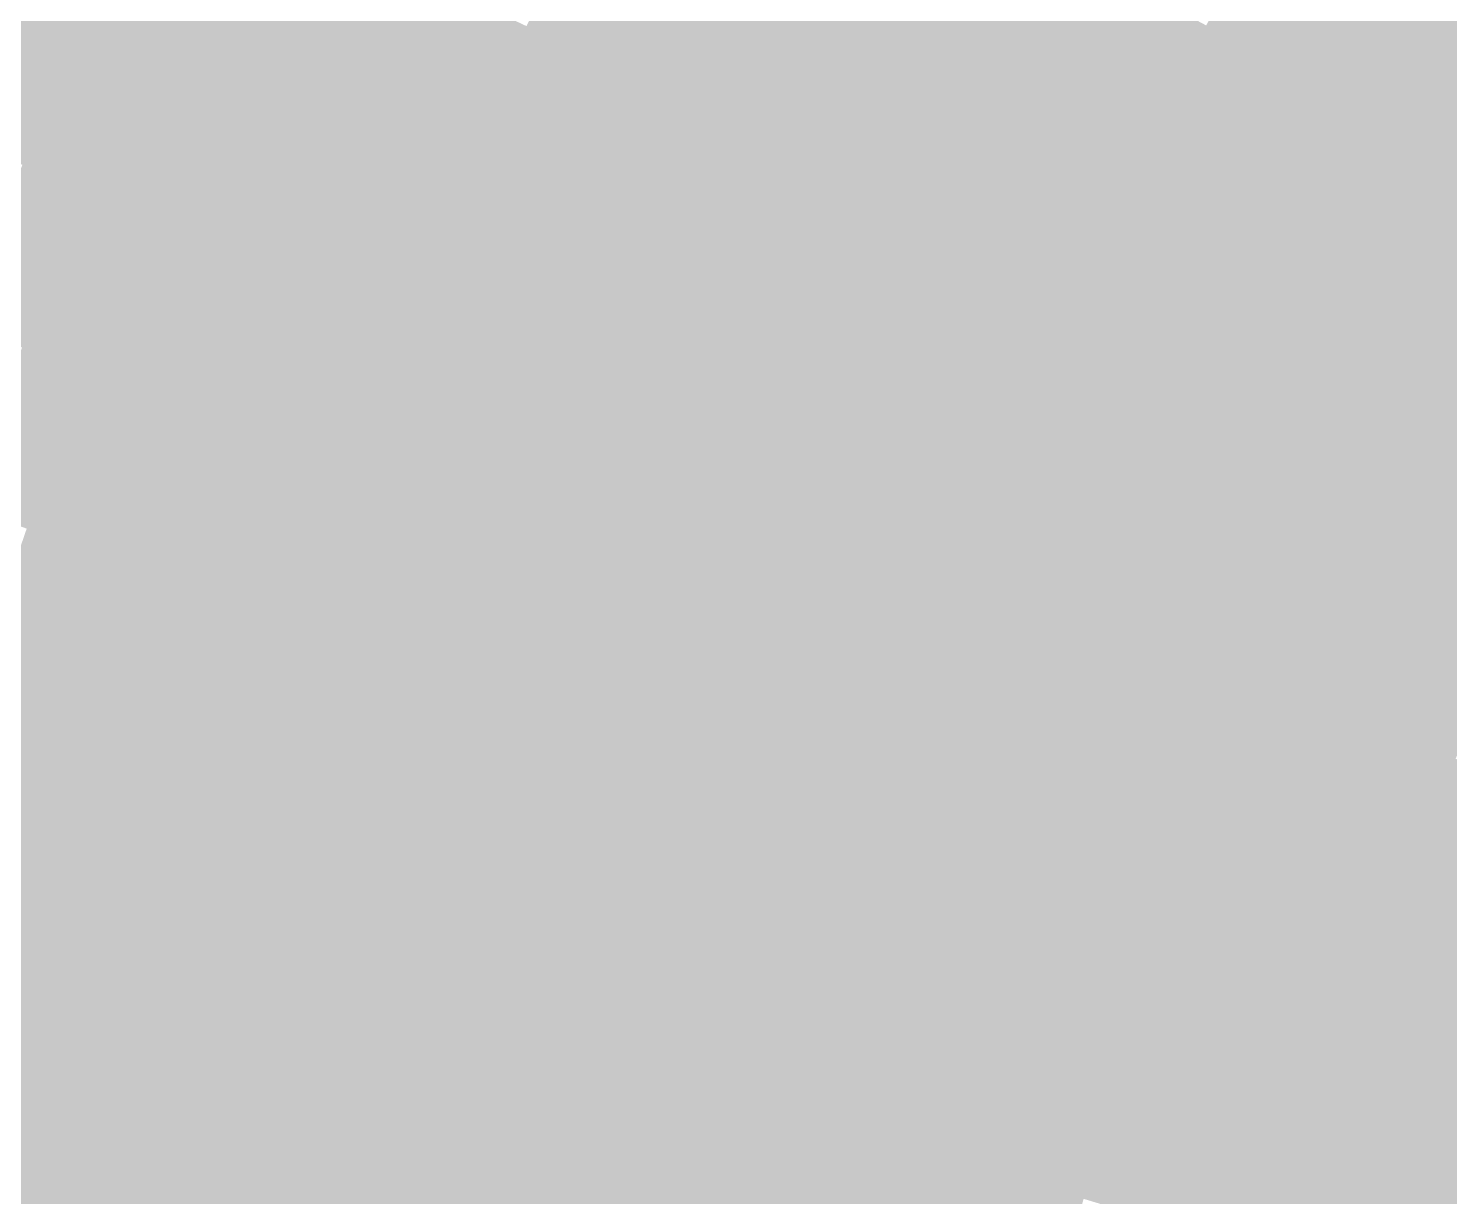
# Model space of a CAD drawing. Header units: inches. Extents: x -266 to 784, y -170 to 213.
# Drawn here: x -95.07 to -74, y 24.13 to 41.44 of the extents above; entities that cross this region are included whole.
import ezdxf

# ---------------------------------------------------------------- set-up
doc = ezdxf.new("R2010")
doc.units = ezdxf.units.IN
doc.header["$MEASUREMENT"] = 0

msp = doc.modelspace()

# ---------------------------------------------------------------- linework, layer by layer
at = {"color": 111, "true_color": 0x4dfeb6}
msp.add_solid([(-93.249395, 41.334614), (-94.163605, 41.739855), (-92.206908, 43.61062), (-93.110897, 44.038175)], dxfattribs=at)
at = {"color": 110, "true_color": 0x0dff90}
msp.add_solid([(-82.176636, 41.364242), (-83.06986, 41.813854), (-81.136756, 43.3685), (-82.018678, 43.839897)], dxfattribs=at)
at = {"color": 111, "true_color": 0x46feb3}
msp.add_solid([(-92.335185, 40.929373), (-93.249395, 41.334614), (-91.302919, 43.183064), (-92.206908, 43.61062)], dxfattribs=at)
at = {"color": 120, "true_color": 0x26ffa1}
msp.add_solid([(-86.782972, 41.045289), (-87.686961, 41.472844), (-85.749533, 43.162688), (-86.642757, 43.612299)], dxfattribs=at)
at = {"color": 110, "true_color": 0x06ff8d}
msp.add_solid([(-81.283411, 40.914631), (-82.176636, 41.364242), (-80.254835, 42.897103), (-81.136756, 43.3685)], dxfattribs=at)
at = {"color": 110, "true_color": 0x00f37e}
msp.add_solid([(-76.72715, 41.011516), (-77.609071, 41.482913), (-75.697568, 42.882143), (-76.567655, 43.375041)], dxfattribs=at)
at = {"color": 123, "true_color": 0x40feb1}
msp.add_solid([(-91.420976, 40.524131), (-92.335185, 40.929373), (-90.398929, 42.755509), (-91.302919, 43.183064)], dxfattribs=at)
at = {"color": 110, "true_color": 0x20ff9e}
msp.add_solid([(-85.878983, 40.617734), (-86.782972, 41.045289), (-84.856309, 42.713076), (-85.749533, 43.162688)], dxfattribs=at)
at = {"color": 110, "true_color": 0x00ff8a}
msp.add_solid([(-80.390187, 40.46502), (-81.283411, 40.914631), (-79.372914, 42.425706), (-80.254835, 42.897103)], dxfattribs=at)
at = {"color": 110, "true_color": 0x00ef7c}
msp.add_solid([(-75.845229, 40.540119), (-76.72715, 41.011516), (-74.827481, 42.389245), (-75.697568, 42.882143)], dxfattribs=at)
at = {"color": 120, "true_color": 0x3affae}
msp.add_solid([(-90.506766, 40.11889), (-91.420976, 40.524131), (-89.49494, 42.327954), (-90.398929, 42.755509)], dxfattribs=at)
at = {"color": 110, "true_color": 0x1aff9b}
msp.add_solid([(-84.974994, 40.190179), (-85.878983, 40.617734), (-83.963084, 42.263465), (-84.856309, 42.713076)], dxfattribs=at)
at = {"color": 110, "true_color": 0x00fc89}
msp.add_solid([(-79.496963, 40.015408), (-80.390187, 40.46502), (-78.490993, 41.95431), (-79.372914, 42.425706)], dxfattribs=at)
at = {"color": 110, "true_color": 0x00eb7a}
msp.add_solid([(-74.963307, 40.068723), (-75.845229, 40.540119), (-73.957394, 41.896346), (-74.827481, 42.389245)], dxfattribs=at)
at = {"color": 111, "true_color": 0x53febd}
msp.add_solid([(-95.159592, 39.416394), (-96.083471, 39.799077), (-94.163605, 41.739855), (-95.077815, 42.145097)], dxfattribs=at)
at = {"color": 120, "true_color": 0x33ffab}
msp.add_solid([(-89.592556, 39.713649), (-90.506766, 40.11889), (-88.590951, 41.900399), (-89.49494, 42.327954)], dxfattribs=at)
at = {"color": 110, "true_color": 0x13ff98}
msp.add_solid([(-84.071004, 39.762624), (-84.974994, 40.190179), (-83.06986, 41.813854), (-83.963084, 42.263465)], dxfattribs=at)
at = {"color": 110, "true_color": 0x00f786}
msp.add_solid([(-78.603739, 39.565797), (-79.496963, 40.015408), (-77.609071, 41.482913), (-78.490993, 41.95431)], dxfattribs=at)
at = {"color": 111, "true_color": 0x4dfeba}
msp.add_solid([(-94.235712, 39.03371), (-95.159592, 39.416394), (-93.249395, 41.334614), (-94.163605, 41.739855)], dxfattribs=at)
at = {"color": 120, "true_color": 0x2dffa9}
msp.add_solid([(-88.678346, 39.308407), (-89.592556, 39.713649), (-87.686961, 41.472844), (-88.590951, 41.900399)], dxfattribs=at)
at = {"color": 110, "true_color": 0x0dff96}
msp.add_solid([(-83.167015, 39.335069), (-84.071004, 39.762624), (-82.176636, 41.364242), (-83.06986, 41.813854)], dxfattribs=at)
at = {"color": 110, "true_color": 0x00e678}
msp.add_solid([(-74.081386, 39.597326), (-74.963307, 40.068723), (-73.087307, 41.403448), (-73.957394, 41.896346)], dxfattribs=at)
at = {"color": 111, "true_color": 0x46feb8}
msp.add_solid([(-93.311833, 38.651027), (-94.235712, 39.03371), (-92.335185, 40.929373), (-93.249395, 41.334614)], dxfattribs=at)
at = {"color": 120, "true_color": 0x26ffa6}
msp.add_solid([(-87.764137, 38.903166), (-88.678346, 39.308407), (-86.782972, 41.045289), (-87.686961, 41.472844)], dxfattribs=at)
at = {"color": 110, "true_color": 0x06ff93}
msp.add_solid([(-82.263026, 38.907514), (-83.167015, 39.335069), (-81.283411, 40.914631), (-82.176636, 41.364242)], dxfattribs=at)
at = {"color": 110, "true_color": 0x00f384}
msp.add_solid([(-77.710514, 39.116186), (-78.603739, 39.565797), (-76.72715, 41.011516), (-77.609071, 41.482913)], dxfattribs=at)
at = {"color": 112, "true_color": 0x00e275}
msp.add_solid([(-73.199465, 39.125929), (-74.081386, 39.597326), (-72.21722, 40.91055), (-73.087307, 41.403448)], dxfattribs=at)
at = {"color": 123, "true_color": 0x40feb5}
msp.add_solid([(-92.387953, 38.268343), (-93.311833, 38.651027), (-91.420976, 40.524131), (-92.335185, 40.929373)], dxfattribs=at)
at = {"color": 120, "true_color": 0x20ffa3}
msp.add_solid([(-86.849927, 38.497925), (-87.764137, 38.903166), (-85.878983, 40.617734), (-86.782972, 41.045289)], dxfattribs=at)
at = {"color": 110, "true_color": 0x00ff90}
msp.add_solid([(-81.359036, 38.479958), (-82.263026, 38.907514), (-80.390187, 40.46502), (-81.283411, 40.914631)], dxfattribs=at)
at = {"color": 110, "true_color": 0x00ef82}
msp.add_solid([(-76.81729, 38.666574), (-77.710514, 39.116186), (-75.845229, 40.540119), (-76.72715, 41.011516)], dxfattribs=at)
at = {"color": 120, "true_color": 0x3affb3}
msp.add_solid([(-91.464074, 37.88566), (-92.387953, 38.268343), (-90.506766, 40.11889), (-91.420976, 40.524131)], dxfattribs=at)
at = {"color": 120, "true_color": 0x1affa1}
msp.add_solid([(-85.935717, 38.092684), (-86.849927, 38.497925), (-84.974994, 40.190179), (-85.878983, 40.617734)], dxfattribs=at)
at = {"color": 110, "true_color": 0x00fc8f}
msp.add_solid([(-80.455047, 38.052403), (-81.359036, 38.479958), (-79.496963, 40.015408), (-80.390187, 40.46502)], dxfattribs=at)
at = {"color": 110, "true_color": 0x00eb7f}
msp.add_solid([(-75.924066, 38.216963), (-76.81729, 38.666574), (-74.963307, 40.068723), (-75.845229, 40.540119)], dxfattribs=at)
at = {"color": 120, "true_color": 0x33ffb0}
msp.add_solid([(-90.540194, 37.502976), (-91.464074, 37.88566), (-89.592556, 39.713649), (-90.506766, 40.11889)], dxfattribs=at)
at = {"color": 110, "true_color": 0x13ff9e}
msp.add_solid([(-85.021507, 37.687442), (-85.935717, 38.092684), (-84.071004, 39.762624), (-84.974994, 40.190179)], dxfattribs=at)
at = {"color": 110, "true_color": 0x00e67d}
msp.add_solid([(-75.030841, 37.767352), (-75.924066, 38.216963), (-74.081386, 39.597326), (-74.963307, 40.068723)], dxfattribs=at)
at = {"color": 110, "true_color": 0x00f78c}
msp.add_solid([(-79.551058, 37.624848), (-80.455047, 38.052403), (-78.603739, 39.565797), (-79.496963, 40.015408)], dxfattribs=at)
at = {"color": 120, "true_color": 0x2dffae}
msp.add_solid([(-89.616315, 37.120293), (-90.540194, 37.502976), (-88.678346, 39.308407), (-89.592556, 39.713649)], dxfattribs=at)
at = {"color": 110, "true_color": 0x0dff9b}
msp.add_solid([(-84.107298, 37.282201), (-85.021507, 37.687442), (-83.167015, 39.335069), (-84.071004, 39.762624)], dxfattribs=at)
at = {"color": 111, "true_color": 0x4dfebe}
msp.add_solid([(-95.165265, 36.709294), (-96.098258, 37.069189), (-94.235712, 39.03371), (-95.159592, 39.416394)], dxfattribs=at)
at = {"color": 110, "true_color": 0x00f38a}
msp.add_solid([(-78.647068, 37.197293), (-79.551058, 37.624848), (-77.710514, 39.116186), (-78.603739, 39.565797)], dxfattribs=at)
at = {"color": 110, "true_color": 0x00e27b}
msp.add_solid([(-74.137617, 37.31774), (-75.030841, 37.767352), (-73.199465, 39.125929), (-74.081386, 39.597326)], dxfattribs=at)
at = {"color": 120, "true_color": 0x26ffab}
msp.add_solid([(-88.692435, 36.73761), (-89.616315, 37.120293), (-87.764137, 38.903166), (-88.678346, 39.308407)], dxfattribs=at)
at = {"color": 110, "true_color": 0x06ff99}
msp.add_solid([(-83.193088, 36.87696), (-84.107298, 37.282201), (-82.263026, 38.907514), (-83.167015, 39.335069)], dxfattribs=at)
at = {"color": 111, "true_color": 0x46febc}
msp.add_solid([(-94.232273, 36.349399), (-95.165265, 36.709294), (-93.311833, 38.651027), (-94.235712, 39.03371)], dxfattribs=at)
at = {"color": 110, "true_color": 0x00ef87}
msp.add_solid([(-77.743079, 36.769738), (-78.647068, 37.197293), (-76.81729, 38.666574), (-77.710514, 39.116186)], dxfattribs=at)
at = {"color": 112, "true_color": 0x00de78}
msp.add_solid([(-73.244393, 36.868129), (-74.137617, 37.31774), (-72.317544, 38.654532), (-73.199465, 39.125929)], dxfattribs=at)
at = {"color": 120, "true_color": 0x20ffa9}
msp.add_solid([(-87.768556, 36.354926), (-88.692435, 36.73761), (-86.849927, 38.497925), (-87.764137, 38.903166)], dxfattribs=at)
at = {"color": 110, "true_color": 0x00ff96}
msp.add_solid([(-82.278878, 36.471718), (-83.193088, 36.87696), (-81.359036, 38.479958), (-82.263026, 38.907514)], dxfattribs=at)
at = {"color": 123, "true_color": 0x40feb9}
msp.add_solid([(-93.29928, 35.989504), (-94.232273, 36.349399), (-92.387953, 38.268343), (-93.311833, 38.651027)], dxfattribs=at)
at = {"color": 110, "true_color": 0x00eb85}
msp.add_solid([(-76.83909, 36.342183), (-77.743079, 36.769738), (-75.924066, 38.216963), (-76.81729, 38.666574)], dxfattribs=at)
at = {"color": 120, "true_color": 0x1affa6}
msp.add_solid([(-86.844676, 35.972243), (-87.768556, 36.354926), (-85.935717, 38.092684), (-86.849927, 38.497925)], dxfattribs=at)
at = {"color": 110, "true_color": 0x00fc94}
msp.add_solid([(-81.364668, 36.066477), (-82.278878, 36.471718), (-80.455047, 38.052403), (-81.359036, 38.479958)], dxfattribs=at)
at = {"color": 120, "true_color": 0x3affb7}
msp.add_solid([(-92.366287, 35.629609), (-93.29928, 35.989504), (-91.464074, 37.88566), (-92.387953, 38.268343)], dxfattribs=at)
at = {"color": 110, "true_color": 0x00e683}
msp.add_solid([(-75.935101, 35.914628), (-76.83909, 36.342183), (-75.030841, 37.767352), (-75.924066, 38.216963)], dxfattribs=at)
at = {"color": 120, "true_color": 0x13ffa4}
msp.add_solid([(-85.920797, 35.589559), (-86.844676, 35.972243), (-85.021507, 37.687442), (-85.935717, 38.092684)], dxfattribs=at)
at = {"color": 110, "true_color": 0x00f792}
msp.add_solid([(-80.450458, 35.661236), (-81.364668, 36.066477), (-79.551058, 37.624848), (-80.455047, 38.052403)], dxfattribs=at)
at = {"color": 120, "true_color": 0x33ffb5}
msp.add_solid([(-91.433294, 35.269714), (-92.366287, 35.629609), (-90.540194, 37.502976), (-91.464074, 37.88566)], dxfattribs=at)
at = {"color": 110, "true_color": 0x00e280}
msp.add_solid([(-75.031111, 35.487073), (-75.935101, 35.914628), (-74.137617, 37.31774), (-75.030841, 37.767352)], dxfattribs=at)
at = {"color": 120, "true_color": 0x0dffa1}
msp.add_solid([(-84.996917, 35.206876), (-85.920797, 35.589559), (-84.107298, 37.282201), (-85.021507, 37.687442)], dxfattribs=at)
at = {"color": 110, "true_color": 0x00f38f}
msp.add_solid([(-79.536249, 35.255994), (-80.450458, 35.661236), (-78.647068, 37.197293), (-79.551058, 37.624848)], dxfattribs=at)
at = {"color": 120, "true_color": 0x2dffb2}
msp.add_solid([(-90.500301, 34.909819), (-91.433294, 35.269714), (-89.616315, 37.120293), (-90.540194, 37.502976)], dxfattribs=at)
at = {"color": 112, "true_color": 0x00de7e}
msp.add_solid([(-74.127122, 35.059518), (-75.031111, 35.487073), (-73.244393, 36.868129), (-74.137617, 37.31774)], dxfattribs=at)
at = {"color": 120, "true_color": 0x26ffb0}
msp.add_solid([(-89.567309, 34.549924), (-90.500301, 34.909819), (-88.692435, 36.73761), (-89.616315, 37.120293)], dxfattribs=at)
at = {"color": 110, "true_color": 0x06ff9f}
msp.add_solid([(-84.073037, 34.824192), (-84.996917, 35.206876), (-83.193088, 36.87696), (-84.107298, 37.282201)], dxfattribs=at)
at = {"color": 110, "true_color": 0x00ef8d}
msp.add_solid([(-78.622039, 34.850753), (-79.536249, 35.255994), (-77.743079, 36.769738), (-78.647068, 37.197293)], dxfattribs=at)
at = {"color": 110, "true_color": 0x00ff9c}
msp.add_solid([(-83.149158, 34.441509), (-84.073037, 34.824192), (-82.278878, 36.471718), (-83.193088, 36.87696)], dxfattribs=at)
at = {"color": 111, "true_color": 0x46fec0}
msp.add_solid([(-95.095951, 34.025875), (-96.037495, 34.362765), (-94.232273, 36.349399), (-95.165265, 36.709294)], dxfattribs=at)
at = {"color": 120, "true_color": 0x20ffae}
msp.add_solid([(-88.634316, 34.190028), (-89.567309, 34.549924), (-87.768556, 36.354926), (-88.692435, 36.73761)], dxfattribs=at)
at = {"color": 110, "true_color": 0x00eb8a}
msp.add_solid([(-77.707829, 34.445512), (-78.622039, 34.850753), (-76.83909, 36.342183), (-77.743079, 36.769738)], dxfattribs=at)
at = {"color": 112, "true_color": 0x00da7b}
msp.add_solid([(-73.223133, 34.631963), (-74.127122, 35.059518), (-72.351168, 36.418518), (-73.244393, 36.868129)], dxfattribs=at)
at = {"color": 110, "true_color": 0x00fc9a}
msp.add_solid([(-82.225278, 34.058825), (-83.149158, 34.441509), (-81.364668, 36.066477), (-82.278878, 36.471718)], dxfattribs=at)
at = {"color": 111, "true_color": 0x40febe}
msp.add_solid([(-94.154407, 33.688985), (-95.095951, 34.025875), (-93.29928, 35.989504), (-94.232273, 36.349399)], dxfattribs=at)
at = {"color": 120, "true_color": 0x1affab}
msp.add_solid([(-87.701323, 33.830133), (-88.634316, 34.190028), (-86.844676, 35.972243), (-87.768556, 36.354926)], dxfattribs=at)
at = {"color": 110, "true_color": 0x00e688}
msp.add_solid([(-76.793619, 34.04027), (-77.707829, 34.445512), (-75.935101, 35.914628), (-76.83909, 36.342183)], dxfattribs=at)
at = {"color": 110, "true_color": 0x00f798}
msp.add_solid([(-81.301399, 33.676142), (-82.225278, 34.058825), (-80.450458, 35.661236), (-81.364668, 36.066477)], dxfattribs=at)
at = {"color": 120, "true_color": 0x3affbc}
msp.add_solid([(-93.212862, 33.352095), (-94.154407, 33.688985), (-92.366287, 35.629609), (-93.29928, 35.989504)], dxfattribs=at)
at = {"color": 120, "true_color": 0x13ffa9}
msp.add_solid([(-86.76833, 33.470238), (-87.701323, 33.830133), (-85.920797, 35.589559), (-86.844676, 35.972243)], dxfattribs=at)
at = {"color": 110, "true_color": 0x00e285}
msp.add_solid([(-75.87941, 33.635029), (-76.793619, 34.04027), (-75.031111, 35.487073), (-75.935101, 35.914628)], dxfattribs=at)
at = {"color": 120, "true_color": 0x33ffba}
msp.add_solid([(-92.271318, 33.015206), (-93.212862, 33.352095), (-91.433294, 35.269714), (-92.366287, 35.629609)], dxfattribs=at)
at = {"color": 110, "true_color": 0x00f395}
msp.add_solid([(-80.377519, 33.293459), (-81.301399, 33.676142), (-79.536249, 35.255994), (-80.450458, 35.661236)], dxfattribs=at)
at = {"color": 120, "true_color": 0x0dffa7}
msp.add_solid([(-85.835337, 33.110343), (-86.76833, 33.470238), (-84.996917, 35.206876), (-85.920797, 35.589559)], dxfattribs=at)
at = {"color": 122, "true_color": 0x00de83}
msp.add_solid([(-74.9652, 33.229788), (-75.87941, 33.635029), (-74.127122, 35.059518), (-75.031111, 35.487073)], dxfattribs=at)
at = {"color": 120, "true_color": 0x2dffb7}
msp.add_solid([(-91.329774, 32.678316), (-92.271318, 33.015206), (-90.500301, 34.909819), (-91.433294, 35.269714)], dxfattribs=at)
at = {"color": 120, "true_color": 0x06ffa4}
msp.add_solid([(-84.902345, 32.750448), (-85.835337, 33.110343), (-84.073037, 34.824192), (-84.996917, 35.206876)], dxfattribs=at)
at = {"color": 110, "true_color": 0x00ef93}
msp.add_solid([(-79.45364, 32.910775), (-80.377519, 33.293459), (-78.622039, 34.850753), (-79.536249, 35.255994)], dxfattribs=at)
at = {"color": 122, "true_color": 0x00da80}
msp.add_solid([(-74.05099, 32.824546), (-74.9652, 33.229788), (-73.223133, 34.631963), (-74.127122, 35.059518)], dxfattribs=at)
at = {"color": 120, "true_color": 0x26ffb5}
msp.add_solid([(-90.38823, 32.341426), (-91.329774, 32.678316), (-89.567309, 34.549924), (-90.500301, 34.909819)], dxfattribs=at)
at = {"color": 120, "true_color": 0x00ffa2}
msp.add_solid([(-83.969352, 32.390553), (-84.902345, 32.750448), (-83.149158, 34.441509), (-84.073037, 34.824192)], dxfattribs=at)
at = {"color": 110, "true_color": 0x00eb90}
msp.add_solid([(-78.52976, 32.528092), (-79.45364, 32.910775), (-77.707829, 34.445512), (-78.622039, 34.850753)], dxfattribs=at)
at = {"color": 112, "true_color": 0x00d57e}
msp.add_solid([(-73.13678, 32.419305), (-74.05099, 32.824546), (-72.319143, 34.204407), (-73.223133, 34.631963)], dxfattribs=at)
at = {"color": 120, "true_color": 0x20ffb3}
msp.add_solid([(-89.446686, 32.004536), (-90.38823, 32.341426), (-88.634316, 34.190028), (-89.567309, 34.549924)], dxfattribs=at)
at = {"color": 120, "true_color": 0x00fca0}
msp.add_solid([(-83.036359, 32.030658), (-83.969352, 32.390553), (-82.225278, 34.058825), (-83.149158, 34.441509)], dxfattribs=at)
at = {"color": 122, "true_color": 0x00e68d}
msp.add_solid([(-77.605881, 32.145408), (-78.52976, 32.528092), (-76.793619, 34.04027), (-77.707829, 34.445512)], dxfattribs=at)
at = {"color": 120, "true_color": 0x1affb1}
msp.add_solid([(-88.505142, 31.667646), (-89.446686, 32.004536), (-87.701323, 33.830133), (-88.634316, 34.190028)], dxfattribs=at)
at = {"color": 111, "true_color": 0x40fec3}
msp.add_solid([(-94.952818, 31.368174), (-95.902346, 31.681856), (-94.154407, 33.688985), (-95.095951, 34.025875)], dxfattribs=at)
at = {"color": 110, "true_color": 0x00f79e}
msp.add_solid([(-82.103366, 31.670763), (-83.036359, 32.030658), (-81.301399, 33.676142), (-82.225278, 34.058825)], dxfattribs=at)
at = {"color": 122, "true_color": 0x00e28b}
msp.add_solid([(-76.682001, 31.762725), (-77.605881, 32.145408), (-75.87941, 33.635029), (-76.793619, 34.04027)], dxfattribs=at)
at = {"color": 120, "true_color": 0x13ffaf}
msp.add_solid([(-87.563598, 31.330756), (-88.505142, 31.667646), (-86.76833, 33.470238), (-87.701323, 33.830133)], dxfattribs=at)
at = {"color": 120, "true_color": 0x3affc0}
msp.add_solid([(-94.00329, 31.054492), (-94.952818, 31.368174), (-93.212862, 33.352095), (-94.154407, 33.688985)], dxfattribs=at)
at = {"color": 110, "true_color": 0x00f39b}
msp.add_solid([(-81.170373, 31.310868), (-82.103366, 31.670763), (-80.377519, 33.293459), (-81.301399, 33.676142)], dxfattribs=at)
at = {"color": 122, "true_color": 0x00de88}
msp.add_solid([(-75.758122, 31.380041), (-76.682001, 31.762725), (-74.9652, 33.229788), (-75.87941, 33.635029)], dxfattribs=at)
at = {"color": 120, "true_color": 0x33ffbe}
msp.add_solid([(-93.053762, 30.740811), (-94.00329, 31.054492), (-92.271318, 33.015206), (-93.212862, 33.352095)], dxfattribs=at)
at = {"color": 120, "true_color": 0x0dffac}
msp.add_solid([(-86.622054, 30.993867), (-87.563598, 31.330756), (-85.835337, 33.110343), (-86.76833, 33.470238)], dxfattribs=at)
at = {"color": 110, "true_color": 0x00ef98}
msp.add_solid([(-80.237381, 30.950973), (-81.170373, 31.310868), (-79.45364, 32.910775), (-80.377519, 33.293459)], dxfattribs=at)
at = {"color": 120, "true_color": 0x06ffaa}
msp.add_solid([(-85.68051, 30.656977), (-86.622054, 30.993867), (-84.902345, 32.750448), (-85.835337, 33.110343)], dxfattribs=at)
at = {"color": 122, "true_color": 0x00da85}
msp.add_solid([(-74.834242, 30.997358), (-75.758122, 31.380041), (-74.05099, 32.824546), (-74.9652, 33.229788)], dxfattribs=at)
at = {"color": 120, "true_color": 0x2dffbc}
msp.add_solid([(-92.104234, 30.427129), (-93.053762, 30.740811), (-91.329774, 32.678316), (-92.271318, 33.015206)], dxfattribs=at)
at = {"color": 110, "true_color": 0x00eb95}
msp.add_solid([(-79.304388, 30.591078), (-80.237381, 30.950973), (-78.52976, 32.528092), (-79.45364, 32.910775)], dxfattribs=at)
at = {"color": 120, "true_color": 0x26ffba}
msp.add_solid([(-91.154705, 30.113447), (-92.104234, 30.427129), (-90.38823, 32.341426), (-91.329774, 32.678316)], dxfattribs=at)
at = {"color": 120, "true_color": 0x00ffa8}
msp.add_solid([(-84.738966, 30.320087), (-85.68051, 30.656977), (-83.969352, 32.390553), (-84.902345, 32.750448)], dxfattribs=at)
at = {"color": 122, "true_color": 0x00d583}
msp.add_solid([(-73.910363, 30.614675), (-74.834242, 30.997358), (-73.13678, 32.419305), (-74.05099, 32.824546)], dxfattribs=at)
at = {"color": 122, "true_color": 0x00e693}
msp.add_solid([(-78.371395, 30.231183), (-79.304388, 30.591078), (-77.605881, 32.145408), (-78.52976, 32.528092)], dxfattribs=at)
at = {"color": 120, "true_color": 0x20ffb8}
msp.add_solid([(-90.205177, 29.799765), (-91.154705, 30.113447), (-89.446686, 32.004536), (-90.38823, 32.341426)], dxfattribs=at)
at = {"color": 120, "true_color": 0x00fca6}
msp.add_solid([(-83.797422, 29.983197), (-84.738966, 30.320087), (-83.036359, 32.030658), (-83.969352, 32.390553)], dxfattribs=at)
at = {"color": 120, "true_color": 0x00f7a3}
msp.add_solid([(-82.855878, 29.646307), (-83.797422, 29.983197), (-82.103366, 31.670763), (-83.036359, 32.030658)], dxfattribs=at)
at = {"color": 122, "true_color": 0x00e290}
msp.add_solid([(-77.438402, 29.871288), (-78.371395, 30.231183), (-76.682001, 31.762725), (-77.605881, 32.145408)], dxfattribs=at)
at = {"color": 120, "true_color": 0x1affb6}
msp.add_solid([(-89.255649, 29.486084), (-90.205177, 29.799765), (-88.505142, 31.667646), (-89.446686, 32.004536)], dxfattribs=at)
at = {"color": 133, "true_color": 0x40fec7}
msp.add_solid([(-95.694034, 29.028468), (-96.650974, 29.318752), (-94.952818, 31.368174), (-95.902346, 31.681856)], dxfattribs=at)
at = {"color": 120, "true_color": 0x13ffb4}
msp.add_solid([(-88.306121, 29.172402), (-89.255649, 29.486084), (-87.563598, 31.330756), (-88.505142, 31.667646)], dxfattribs=at)
at = {"color": 120, "true_color": 0x00f3a1}
msp.add_solid([(-81.914334, 29.309417), (-82.855878, 29.646307), (-81.170373, 31.310868), (-82.103366, 31.670763)], dxfattribs=at)
at = {"color": 122, "true_color": 0x00de8d}
msp.add_solid([(-76.50541, 29.511393), (-77.438402, 29.871288), (-75.758122, 31.380041), (-76.682001, 31.762725)], dxfattribs=at)
at = {"color": 120, "true_color": 0x3affc5}
msp.add_solid([(-94.737093, 28.738183), (-95.694034, 29.028468), (-94.00329, 31.054492), (-94.952818, 31.368174)], dxfattribs=at)
at = {"color": 120, "true_color": 0x0dffb2}
msp.add_solid([(-87.356593, 28.85872), (-88.306121, 29.172402), (-86.622054, 30.993867), (-87.563598, 31.330756)], dxfattribs=at)
at = {"color": 110, "true_color": 0x00ef9e}
msp.add_solid([(-80.97279, 28.972527), (-81.914334, 29.309417), (-80.237381, 30.950973), (-81.170373, 31.310868)], dxfattribs=at)
at = {"color": 122, "true_color": 0x00da8b}
msp.add_solid([(-75.572417, 29.151498), (-76.50541, 29.511393), (-74.834242, 30.997358), (-75.758122, 31.380041)], dxfattribs=at)
at = {"color": 120, "true_color": 0x33ffc3}
msp.add_solid([(-93.780153, 28.447898), (-94.737093, 28.738183), (-93.053762, 30.740811), (-94.00329, 31.054492)], dxfattribs=at)
at = {"color": 120, "true_color": 0x06ffb0}
msp.add_solid([(-86.407064, 28.545038), (-87.356593, 28.85872), (-85.68051, 30.656977), (-86.622054, 30.993867)], dxfattribs=at)
at = {"color": 122, "true_color": 0x00d588}
msp.add_solid([(-74.639424, 28.791603), (-75.572417, 29.151498), (-73.910363, 30.614675), (-74.834242, 30.997358)], dxfattribs=at)
at = {"color": 122, "true_color": 0x00eb9b}
msp.add_solid([(-80.031246, 28.635638), (-80.97279, 28.972527), (-79.304388, 30.591078), (-80.237381, 30.950973)], dxfattribs=at)
at = {"color": 120, "true_color": 0x2dffc1}
msp.add_solid([(-92.823213, 28.157614), (-93.780153, 28.447898), (-92.104234, 30.427129), (-93.053762, 30.740811)], dxfattribs=at)
at = {"color": 120, "true_color": 0x00ffae}
msp.add_solid([(-85.457536, 28.231357), (-86.407064, 28.545038), (-84.738966, 30.320087), (-85.68051, 30.656977)], dxfattribs=at)
at = {"color": 122, "true_color": 0x00e698}
msp.add_solid([(-79.089701, 28.298748), (-80.031246, 28.635638), (-78.371395, 30.231183), (-79.304388, 30.591078)], dxfattribs=at)
at = {"color": 122, "true_color": 0x00d185}
msp.add_solid([(-73.706431, 28.431708), (-74.639424, 28.791603), (-72.986483, 30.231991), (-73.910363, 30.614675)], dxfattribs=at)
at = {"color": 120, "true_color": 0x26ffbf}
msp.add_solid([(-91.866272, 27.867329), (-92.823213, 28.157614), (-91.154705, 30.113447), (-92.104234, 30.427129)], dxfattribs=at)
at = {"color": 120, "true_color": 0x00fcac}
msp.add_solid([(-84.508008, 27.917675), (-85.457536, 28.231357), (-83.797422, 29.983197), (-84.738966, 30.320087)], dxfattribs=at)
at = {"color": 122, "true_color": 0x00e295}
msp.add_solid([(-78.148157, 27.961858), (-79.089701, 28.298748), (-77.438402, 29.871288), (-78.371395, 30.231183)], dxfattribs=at)
at = {"color": 120, "true_color": 0x20ffbe}
msp.add_solid([(-90.909332, 27.577044), (-91.866272, 27.867329), (-90.205177, 29.799765), (-91.154705, 30.113447)], dxfattribs=at)
at = {"color": 120, "true_color": 0x00f7a9}
msp.add_solid([(-83.55848, 27.603993), (-84.508008, 27.917675), (-82.855878, 29.646307), (-83.797422, 29.983197)], dxfattribs=at)
at = {"color": 120, "true_color": 0x1affbc}
msp.add_solid([(-89.952392, 27.28676), (-90.909332, 27.577044), (-89.255649, 29.486084), (-90.205177, 29.799765)], dxfattribs=at)
at = {"color": 122, "true_color": 0x00de92}
msp.add_solid([(-77.206613, 27.624968), (-78.148157, 27.961858), (-76.50541, 29.511393), (-77.438402, 29.871288)], dxfattribs=at)
at = {"color": 120, "true_color": 0x00f3a6}
msp.add_solid([(-82.608952, 27.290311), (-83.55848, 27.603993), (-81.914334, 29.309417), (-82.855878, 29.646307)], dxfattribs=at)
at = {"color": 122, "true_color": 0x00da90}
msp.add_solid([(-76.265069, 27.288078), (-77.206613, 27.624968), (-75.572417, 29.151498), (-76.50541, 29.511393)], dxfattribs=at)
at = {"color": 120, "true_color": 0x13ffba}
msp.add_solid([(-88.995451, 26.996475), (-89.952392, 27.28676), (-88.306121, 29.172402), (-89.255649, 29.486084)], dxfattribs=at)
at = {"color": 120, "true_color": 0x00efa3}
msp.add_solid([(-81.659424, 26.97663), (-82.608952, 27.290311), (-80.97279, 28.972527), (-81.914334, 29.309417)], dxfattribs=at)
at = {"color": 120, "true_color": 0x0dffb8}
msp.add_solid([(-88.038511, 26.70619), (-88.995451, 26.996475), (-87.356593, 28.85872), (-88.306121, 29.172402)], dxfattribs=at)
at = {"color": 122, "true_color": 0x00d58d}
msp.add_solid([(-75.323525, 26.951188), (-76.265069, 27.288078), (-74.639424, 28.791603), (-75.572417, 29.151498)], dxfattribs=at)
at = {"color": 120, "true_color": 0x3affca}
msp.add_solid([(-95.413831, 26.404563), (-96.377607, 26.671276), (-94.737093, 28.738183), (-95.694034, 29.028468)], dxfattribs=at)
at = {"color": 122, "true_color": 0x00eba0}
msp.add_solid([(-80.709895, 26.662948), (-81.659424, 26.97663), (-80.031246, 28.635638), (-80.97279, 28.972527)], dxfattribs=at)
at = {"color": 120, "true_color": 0x33ffc8}
msp.add_solid([(-94.450054, 26.13785), (-95.413831, 26.404563), (-93.780153, 28.447898), (-94.737093, 28.738183)], dxfattribs=at)
at = {"color": 120, "true_color": 0x06ffb6}
msp.add_solid([(-87.081571, 26.415906), (-88.038511, 26.70619), (-86.407064, 28.545038), (-87.356593, 28.85872)], dxfattribs=at)
at = {"color": 122, "true_color": 0x00d18a}
msp.add_solid([(-74.381981, 26.614298), (-75.323525, 26.951188), (-73.706431, 28.431708), (-74.639424, 28.791603)], dxfattribs=at)
at = {"color": 120, "true_color": 0x2dffc6}
msp.add_solid([(-93.486278, 25.871137), (-94.450054, 26.13785), (-92.823213, 28.157614), (-93.780153, 28.447898)], dxfattribs=at)
at = {"color": 120, "true_color": 0x00ffb4}
msp.add_solid([(-86.12463, 26.125621), (-87.081571, 26.415906), (-85.457536, 28.231357), (-86.407064, 28.545038)], dxfattribs=at)
at = {"color": 122, "true_color": 0x00e69d}
msp.add_solid([(-79.760367, 26.349266), (-80.709895, 26.662948), (-79.089701, 28.298748), (-80.031246, 28.635638)], dxfattribs=at)
at = {"color": 122, "true_color": 0x00e29b}
msp.add_solid([(-78.810839, 26.035584), (-79.760367, 26.349266), (-78.148157, 27.961858), (-79.089701, 28.298748)], dxfattribs=at)
at = {"color": 122, "true_color": 0x00cd87}
msp.add_solid([(-73.440437, 26.277409), (-74.381981, 26.614298), (-72.773438, 28.071813), (-73.706431, 28.431708)], dxfattribs=at)
at = {"color": 120, "true_color": 0x26ffc5}
msp.add_solid([(-92.522502, 25.604425), (-93.486278, 25.871137), (-91.866272, 27.867329), (-92.823213, 28.157614)], dxfattribs=at)
at = {"color": 120, "true_color": 0x00fcb2}
msp.add_solid([(-85.16769, 25.835336), (-86.12463, 26.125621), (-84.508008, 27.917675), (-85.457536, 28.231357)], dxfattribs=at)
at = {"color": 120, "true_color": 0x20ffc3}
msp.add_solid([(-91.558726, 25.337712), (-92.522502, 25.604425), (-90.909332, 27.577044), (-91.866272, 27.867329)], dxfattribs=at)
at = {"color": 120, "true_color": 0x00f7af}
msp.add_solid([(-84.21075, 25.545052), (-85.16769, 25.835336), (-83.55848, 27.603993), (-84.508008, 27.917675)], dxfattribs=at)
at = {"color": 122, "true_color": 0x00de98}
msp.add_solid([(-77.861311, 25.721903), (-78.810839, 26.035584), (-77.206613, 27.624968), (-78.148157, 27.961858)], dxfattribs=at)
at = {"color": 120, "true_color": 0x00f3ac}
msp.add_solid([(-83.253809, 25.254767), (-84.21075, 25.545052), (-82.608952, 27.290311), (-83.55848, 27.603993)], dxfattribs=at)
at = {"color": 122, "true_color": 0x00da95}
msp.add_solid([(-76.911783, 25.408221), (-77.861311, 25.721903), (-76.265069, 27.288078), (-77.206613, 27.624968)], dxfattribs=at)
at = {"color": 120, "true_color": 0x1affc1}
msp.add_solid([(-90.59495, 25.070999), (-91.558726, 25.337712), (-89.952392, 27.28676), (-90.909332, 27.577044)], dxfattribs=at)
at = {"color": 120, "true_color": 0x13ffbf}
msp.add_solid([(-89.631174, 24.804286), (-90.59495, 25.070999), (-88.995451, 26.996475), (-89.952392, 27.28676)], dxfattribs=at)
at = {"color": 120, "true_color": 0x00efa9}
msp.add_solid([(-82.296869, 24.964482), (-83.253809, 25.254767), (-81.659424, 26.97663), (-82.608952, 27.290311)], dxfattribs=at)
at = {"color": 122, "true_color": 0x00d592}
msp.add_solid([(-75.962254, 25.094539), (-76.911783, 25.408221), (-75.323525, 26.951188), (-76.265069, 27.288078)], dxfattribs=at)
at = {"color": 120, "true_color": 0x0dffbe}
msp.add_solid([(-88.667398, 24.537574), (-89.631174, 24.804286), (-88.038511, 26.70619), (-88.995451, 26.996475)], dxfattribs=at)
at = {"color": 120, "true_color": 0x00eba6}
msp.add_solid([(-81.339929, 24.674198), (-82.296869, 24.964482), (-80.709895, 26.662948), (-81.659424, 26.97663)], dxfattribs=at)
at = {"color": 122, "true_color": 0x00d18f}
msp.add_solid([(-75.012726, 24.780857), (-75.962254, 25.094539), (-74.381981, 26.614298), (-75.323525, 26.951188)], dxfattribs=at)
at = {"color": 120, "true_color": 0x06ffbc}
msp.add_solid([(-87.703622, 24.270861), (-88.667398, 24.537574), (-87.081571, 26.415906), (-88.038511, 26.70619)], dxfattribs=at)
at = {"color": 122, "true_color": 0x00e6a3}
msp.add_solid([(-80.382988, 24.383913), (-81.339929, 24.674198), (-79.760367, 26.349266), (-80.709895, 26.662948)], dxfattribs=at)
at = {"color": 122, "true_color": 0x00cd8c}
msp.add_solid([(-74.063198, 24.467176), (-75.012726, 24.780857), (-73.440437, 26.277409), (-74.381981, 26.614298)], dxfattribs=at)
at = {"color": 120, "true_color": 0x33ffcd}
msp.add_solid([(-95.063063, 23.812058), (-96.033094, 24.055038), (-94.450054, 26.13785), (-95.413831, 26.404563)], dxfattribs=at)
at = {"color": 120, "true_color": 0x00ffba}
msp.add_solid([(-86.739846, 24.004148), (-87.703622, 24.270861), (-86.12463, 26.125621), (-87.081571, 26.415906)], dxfattribs=at)
at = {"color": 122, "true_color": 0x00e2a0}
msp.add_solid([(-79.426048, 24.093628), (-80.382988, 24.383913), (-78.810839, 26.035584), (-79.760367, 26.349266)], dxfattribs=at)
at = {"color": 120, "true_color": 0x2dffcb}
msp.add_solid([(-94.093032, 23.569077), (-95.063063, 23.812058), (-93.486278, 25.871137), (-94.450054, 26.13785)], dxfattribs=at)
at = {"color": 122, "true_color": 0x00c989}
msp.add_solid([(-73.11367, 24.153494), (-74.063198, 24.467176), (-72.498893, 25.940519), (-73.440437, 26.277409)], dxfattribs=at)
at = {"color": 120, "true_color": 0x00fcb8}
msp.add_solid([(-85.77607, 23.737435), (-86.739846, 24.004148), (-85.16769, 25.835336), (-86.12463, 26.125621)], dxfattribs=at)
at = {"color": 122, "true_color": 0x00de9d}
msp.add_solid([(-78.469108, 23.803344), (-79.426048, 24.093628), (-77.861311, 25.721903), (-78.810839, 26.035584)], dxfattribs=at)
at = {"color": 120, "true_color": 0x26ffca}
msp.add_solid([(-93.123, 23.326097), (-94.093032, 23.569077), (-92.522502, 25.604425), (-93.486278, 25.871137)], dxfattribs=at)
at = {"color": 120, "true_color": 0x00f7b5}
msp.add_solid([(-84.812294, 23.470723), (-85.77607, 23.737435), (-84.21075, 25.545052), (-85.16769, 25.835336)], dxfattribs=at)
at = {"color": 122, "true_color": 0x00da9a}
msp.add_solid([(-77.512167, 23.513059), (-78.469108, 23.803344), (-76.911783, 25.408221), (-77.861311, 25.721903)], dxfattribs=at)
at = {"color": 120, "true_color": 0x20ffc8}
msp.add_solid([(-92.152969, 23.083117), (-93.123, 23.326097), (-91.558726, 25.337712), (-92.522502, 25.604425)], dxfattribs=at)
at = {"color": 120, "true_color": 0x00f3b2}
msp.add_solid([(-83.848518, 23.20401), (-84.812294, 23.470723), (-83.253809, 25.254767), (-84.21075, 25.545052)], dxfattribs=at)
at = {"color": 120, "true_color": 0x1affc6}
msp.add_solid([(-91.182938, 22.840137), (-92.152969, 23.083117), (-90.59495, 25.070999), (-91.558726, 25.337712)], dxfattribs=at)
at = {"color": 122, "true_color": 0x00d597}
msp.add_solid([(-76.555227, 23.222774), (-77.512167, 23.513059), (-75.962254, 25.094539), (-76.911783, 25.408221)], dxfattribs=at)
at = {"color": 120, "true_color": 0x00efaf}
msp.add_solid([(-82.884742, 22.937297), (-83.848518, 23.20401), (-82.296869, 24.964482), (-83.253809, 25.254767)], dxfattribs=at)
at = {"color": 122, "true_color": 0x00d194}
msp.add_solid([(-75.598287, 22.93249), (-76.555227, 23.222774), (-75.012726, 24.780857), (-75.962254, 25.094539)], dxfattribs=at)
at = {"color": 120, "true_color": 0x13ffc5}
msp.add_solid([(-90.212907, 22.597157), (-91.182938, 22.840137), (-89.631174, 24.804286), (-90.59495, 25.070999)], dxfattribs=at)
at = {"color": 120, "true_color": 0x00ebab}
msp.add_solid([(-81.920966, 22.670584), (-82.884742, 22.937297), (-81.339929, 24.674198), (-82.296869, 24.964482)], dxfattribs=at)
at = {"color": 120, "true_color": 0x0dffc3}
msp.add_solid([(-89.242875, 22.354177), (-90.212907, 22.597157), (-88.667398, 24.537574), (-89.631174, 24.804286)], dxfattribs=at)
at = {"color": 122, "true_color": 0x00e6a8}
msp.add_solid([(-80.95719, 22.403872), (-81.920966, 22.670584), (-80.382988, 24.383913), (-81.339929, 24.674198)], dxfattribs=at)
at = {"color": 122, "true_color": 0x00cd91}
msp.add_solid([(-74.641346, 22.642205), (-75.598287, 22.93249), (-74.063198, 24.467176), (-75.012726, 24.780857)], dxfattribs=at)
at = {"color": 120, "true_color": 0x06ffc2}
msp.add_solid([(-88.272844, 22.111196), (-89.242875, 22.354177), (-87.703622, 24.270861), (-88.667398, 24.537574)], dxfattribs=at)
at = {"color": 122, "true_color": 0x00c98e}
msp.add_solid([(-73.684406, 22.35192), (-74.641346, 22.642205), (-73.11367, 24.153494), (-74.063198, 24.467176)], dxfattribs=at)
at = {"color": 120, "true_color": 0x00ffc0}
msp.add_solid([(-87.302813, 21.868216), (-88.272844, 22.111196), (-86.739846, 24.004148), (-87.703622, 24.270861)], dxfattribs=at)
at = {"color": 122, "true_color": 0x00e2a5}
msp.add_solid([(-79.993413, 22.137159), (-80.95719, 22.403872), (-79.426048, 24.093628), (-80.382988, 24.383913)], dxfattribs=at)

doc.saveas('drawing.dxf')
